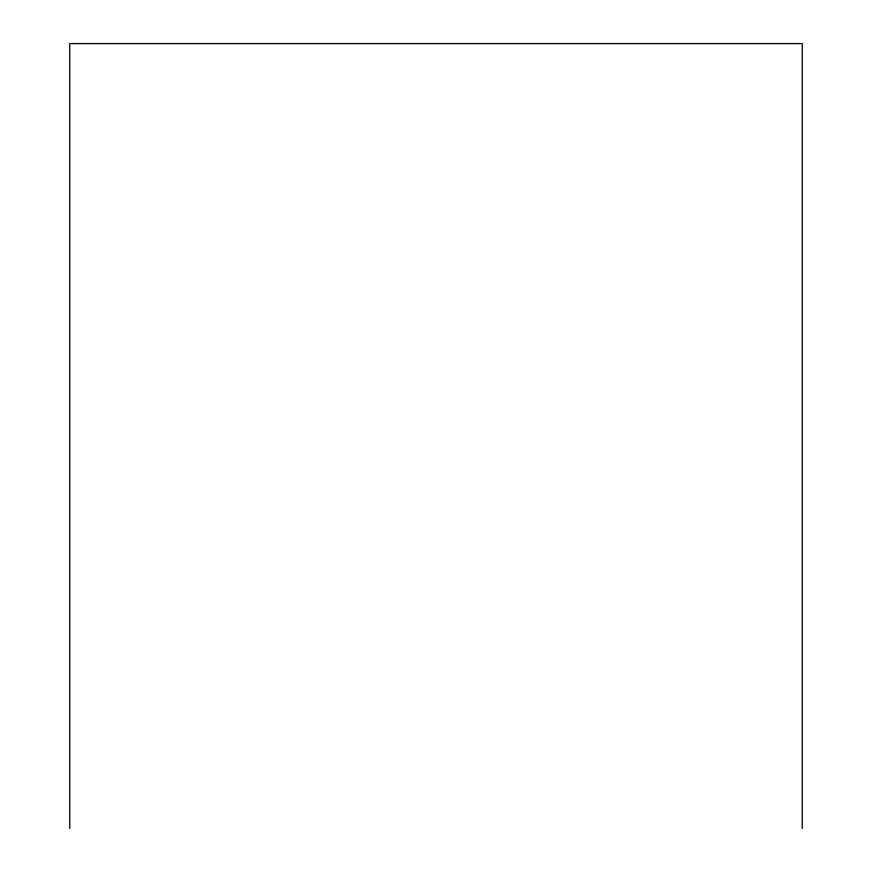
<?xml version="1.0" encoding="UTF-8"?>
<svg xmlns="http://www.w3.org/2000/svg" width="872" height="872" viewBox="0 0 872 872"><rect width="100%" height="100%" fill="white"/><g stroke="black" fill="none" stroke-linecap="round" stroke-linejoin="round"><path stroke-width="1.31" d="M802.24 828.4L802.24 43.6L69.76 43.6L69.76 828.4"/></g></svg>
